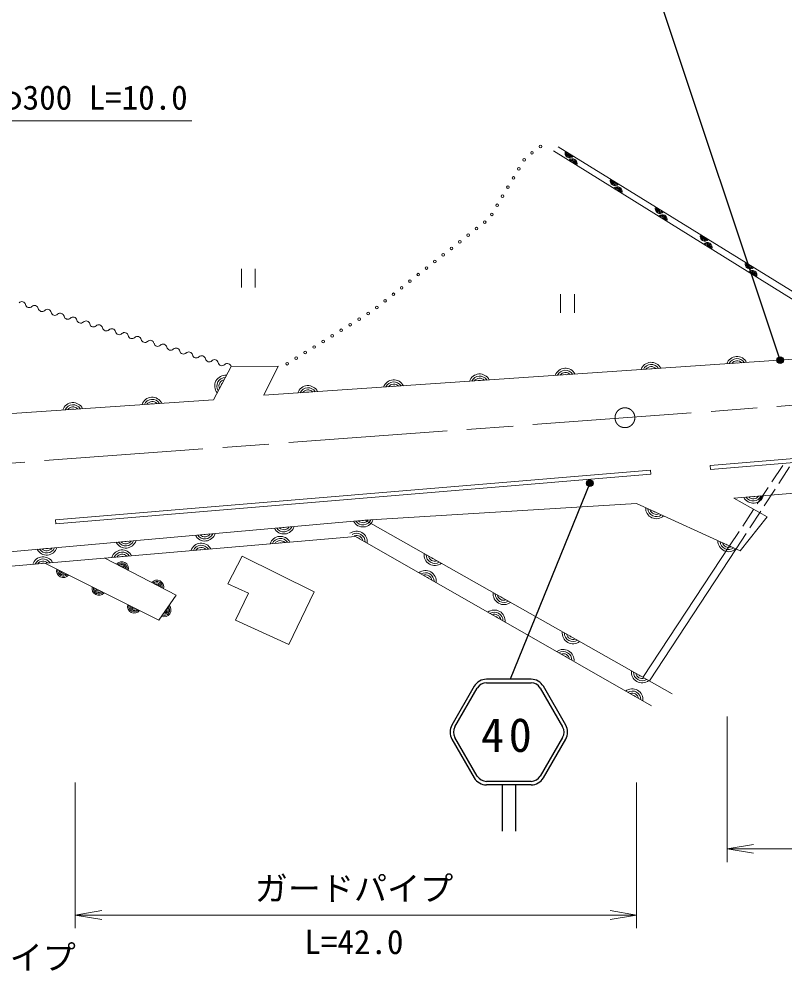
# Model space of a CAD drawing. Units: millimetres, scale not verified. Extents: x 40000 to 680000, y 20000 to 380000.
# Drawn here: x 335687 to 393572, y 235774 to 307678 of the extents above; entities that cross this region are included whole.
import ezdxf
from ezdxf.enums import TextEntityAlignment as Align

# ---------------------------------------------------------------- set-up
doc = ezdxf.new("R2010")
doc.units = ezdxf.units.MM
doc.header["$LTSCALE"] = 1000
doc.header["$PDMODE"] = 32
doc.header["$PDSIZE"] = 500
doc.linetypes.add('CHAIN', pattern=[18.5, 12, -1.5, 3.5, -1.5])
for name, color, linetype, lineweight in [('M-BMK', 2, 'CHAIN', 13), ('M-STR-HTXT', 7, 'Continuous', 13), ('M-STR-STRC', 7, 'Continuous', 25), ('M-WORK', 1, 'Continuous', 13)]:
    doc.layers.add(name, color=color, linetype=linetype, lineweight=lineweight)
doc.styles.add('ＭＳ ゴシック', font='')
doc.styles.get('ＭＳ ゴシック').set_extended_font_data('MS Gothic')

# ---------------------------------------------------------------- blocks, each defined once
blk = doc.blocks.new('open_arrow')
at = {"color": 0, "linetype": 'Continuous', "lineweight": -2}
blk.add_lwpolyline([(7.5, 1.25), (0, 0), (7.5, -1.25)], dxfattribs=at)

msp = doc.modelspace()

# ---------------------------------------------------------------- linework, layer by layer
at = {"layer": 'M-BMK'}
msp.add_line((300721, 271592), (460023, 283371), dxfattribs=at)
msp.add_circle((381477, 277563), 750, dxfattribs=at)
at = {"layer": 'M-STR-HTXT'}
for p, q in [((389198, 255000), (389198, 244000)), ((339930, 250000), (339930, 239000)), ((382358, 250000), (382358, 239000)), ((389198, 245000), (418463, 245000)), ((339930, 240000), (382358, 240000))]:
    msp.add_line(p, q, dxfattribs=at)
msp.add_lwpolyline([(314000, 274000), (320000, 300000), (348750, 300000)], dxfattribs=at)
at = {"layer": 'M-STR-STRC'}
for p, q in [((393200, 281912), (383092, 312200)), ((378822, 272626), (372806, 257810)), ((374391, 257810), (371012, 257810)), ((371012, 257544), (374391, 257544)), ((370091, 257278), (368401, 254352)), ((368632, 254219), (370321, 257145)), ((375082, 257145), (376771, 254219)), ((377002, 254352), (375312, 257278)), ((368401, 253288), (370091, 250362)), ((370321, 250495), (368632, 253421)), ((376771, 253421), (375082, 250495)), ((375312, 250362), (377002, 253288)), ((374391, 250096), (371012, 250096)), ((374391, 249830), (371012, 249830)), ((372201, 249830), (372201, 246330)), ((373201, 249830), (373201, 246330))]:
    msp.add_line(p, q, dxfattribs=at)
for centre, radius in [((393200, 281912), 250), ((393200, 281912), 200), ((393200, 281912), 150), ((393200, 281912), 100), ((393200, 281912), 50), ((393200, 281912), 20), ((378822, 272626), 250), ((378822, 272626), 200), ((378822, 272626), 150), ((378822, 272626), 100), ((378822, 272626), 50), ((378822, 272626), 20)]:
    msp.add_circle(centre, radius, dxfattribs=at)
for centre, radius, start, end in [((371012, 256746), 1064, 90, 150), ((371012, 256746), 798, 90, 150), ((374391, 256746), 1064, 30, 90), ((374391, 256746), 798, 30, 90), ((369323, 253820), 1064, 150, 210), ((369323, 253820), 798, 150, 210), ((376080, 253820), 798, 330, 30.00002), ((376080, 253820), 1064, 330, 30), ((371012, 250894), 1064, 210, 270), ((371012, 250894), 798, 210, 270), ((374391, 250894), 798, 270, 330), ((374391, 250894), 1064, 270, 330)]:
    msp.add_arc(centre, radius, start, end, dxfattribs=at)
for p in [(393200, 281912), (378822, 272626)]:
    msp.add_point(p, dxfattribs=at)
at = {"layer": 'M-WORK'}
for p, q in [((398778, 283628), (376074, 297729)), ((376427, 298028), (399300, 283921)), ((352490, 288806), (352490, 287406)), ((353540, 287406), (353540, 288806)), ((376608, 286898), (376608, 285498)), ((377658, 285498), (377658, 286898)), ((351715, 281429), (355265, 281454)), ((387927, 273951), (434542, 277787)), ((387951, 273652), (434567, 277488)), ((389709, 271486), (458912, 277245)), ((393417, 273964), (392588, 272714)), ((338433, 269853), (383398, 273600)), ((338458, 269554), (383423, 273301)), ((383398, 273600), (383423, 273301)), ((387951, 273652), (387927, 273951)), ((393925, 273844), (393104, 272588)), ((392311, 272297), (391481, 271048)), ((392831, 272170), (392010, 270914)), ((361852, 269824), (382358, 271082)), ((382358, 271082), (390190, 267513)), ((389709, 271486), (392230, 270066)), ((391205, 270631), (390375, 269382)), ((391736, 270496), (390915, 269240)), ((338433, 269853), (338458, 269554)), ((392230, 270066), (390190, 267513)), ((390099, 268965), (389379, 267882)), ((390642, 268822), (389879, 267654)), ((382839, 257953), (389379, 267882)), ((383322, 257680), (389879, 267654)), ((351455, 265024), (352556, 267102)), ((352556, 267102), (357991, 264402)), ((353036, 264314), (351455, 265024)), ((352059, 262271), (353036, 264314)), ((357991, 264402), (356073, 260424)), ((356073, 260424), (352059, 262271))]:
    msp.add_line(p, q, dxfattribs=at)
for points in [[(397909, 282232), (354187, 279263), (355265, 281454)], [(351715, 281429), (350383, 278925), (315795, 276580)], [(294476, 263841), (361852, 269824), (385050, 256703)], [(383485, 255797), (361115, 268594), (294470, 262863)], [(337644, 266575), (346251, 262260), (347557, 264152), (342162, 266964)]]:
    msp.add_lwpolyline(points, dxfattribs=at)
for centre in [(375097, 298050), (373868, 297047), (374454, 297574), (373458, 296360), (373049, 295672), (372639, 294985), (372230, 294298), (371820, 293610), (371411, 292923), (370254, 291845), (370881, 292341), (369626, 291349), (368998, 290853), (367743, 289862), (368370, 290357), (367115, 289366), (365860, 288374), (366487, 288870), (365232, 287878), (363976, 286886), (364604, 287382), (363349, 286390), (362070, 285431), (362721, 285894), (361390, 285010), (360029, 284168), (360710, 284589), (358669, 283326), (359349, 283747), (357988, 282905), (356628, 282063), (357308, 282484), (355948, 281642)]:
    msp.add_circle(centre, 100, dxfattribs=at)
for centre, radius, start, end in [((377307, 297549), 354, 157.1337, 319.53888), ((377307, 297549), 283, 159.35774, 317.31484), ((377307, 297549), 212, 163.10406, 313.56851), ((377307, 297549), 142, 170.81579, 305.85678), ((377307, 297549), 100, 181.13346, 295.53912), ((377512, 296772), 354, 336.95391, 139.35909), ((377512, 296772), 283, 339.17795, 137.13505), ((377512, 296772), 212, 342.92428, 133.38872), ((377512, 296772), 142, 350.63601, 125.67699), ((377512, 296772), 100, 0.95367, 115.35933), ((380712, 295449), 354, 157.1337, 319.53888), ((380712, 295449), 283, 159.35774, 317.31484), ((380712, 295449), 212, 163.10406, 313.56851), ((380712, 295449), 142, 170.81579, 305.85678), ((380712, 295449), 100, 181.13346, 295.53912), ((380910, 294661), 354, 336.95391, 139.35909), ((380910, 294661), 283, 339.17795, 137.13505), ((380910, 294661), 212, 342.92428, 133.38872), ((380910, 294661), 142, 350.63601, 125.67699), ((380910, 294661), 100, 0.95367, 115.35933), ((384116, 293349), 354, 157.1337, 319.53888), ((384116, 293349), 283, 159.35774, 317.31484), ((384116, 293349), 212, 163.10406, 313.56851), ((384116, 293349), 142, 170.81579, 305.85678), ((384116, 293349), 100, 181.13346, 295.53912), ((384308, 292551), 354, 336.95391, 139.35909), ((384308, 292551), 283, 339.17795, 137.13505), ((384308, 292551), 212, 342.92428, 133.38872), ((384308, 292551), 142, 350.63601, 125.67699), ((384308, 292551), 100, 0.95367, 115.35933), ((387521, 291250), 354, 157.1337, 319.53888), ((387521, 291250), 283, 159.35774, 317.31484), ((387521, 291250), 212, 163.10406, 313.56851), ((387521, 291250), 142, 170.81579, 305.85678), ((387521, 291250), 100, 181.13346, 295.53912), ((387706, 290441), 354, 336.95391, 139.35909), ((387706, 290441), 283, 339.17795, 137.13505), ((387706, 290441), 212, 342.92428, 133.38872), ((387706, 290441), 142, 350.63601, 125.67699), ((387706, 290441), 100, 0.95367, 115.35933), ((390925, 289150), 354, 157.1337, 319.53888), ((390925, 289150), 283, 159.35774, 317.31484), ((390925, 289150), 212, 163.10406, 313.56851), ((390925, 289150), 142, 170.81579, 305.85678), ((390925, 289150), 100, 181.13346, 295.53912), ((391104, 288330), 354, 336.95391, 139.35909), ((391104, 288330), 283, 339.17795, 137.13505), ((391104, 288330), 212, 342.92428, 133.38872), ((391104, 288330), 142, 350.63601, 125.67699), ((391104, 288330), 100, 0.95367, 115.35933), ((335890, 286048), 289, 12.03919, 134.44968), ((336456, 286169), 289, 192.03919, 314.44968), ((336861, 285756), 289, 12.03919, 134.44968), ((337427, 285876), 289, 192.03919, 314.44968), ((337833, 285463), 289, 12.03919, 134.44968), ((338399, 285584), 289, 192.03919, 314.44968), ((338804, 285171), 289, 12.03919, 134.44968), ((339370, 285291), 289, 192.03919, 314.44968), ((339775, 284878), 289, 12.03919, 134.44968), ((340341, 284999), 289, 192.03919, 314.44968), ((340747, 284586), 289, 12.03919, 134.44968), ((341313, 284706), 289, 192.03919, 314.44968), ((341718, 284293), 289, 12.03919, 134.44968), ((342284, 284414), 289, 192.03919, 314.44968), ((342689, 284001), 289, 12.03919, 134.44968), ((343255, 284122), 289, 192.03919, 314.44968), ((343661, 283708), 289, 12.03919, 134.44968), ((344227, 283829), 289, 192.03919, 314.44968), ((344632, 283416), 289, 12.03919, 134.44968), ((345198, 283537), 289, 192.03919, 314.44968), ((345603, 283123), 289, 12.03919, 134.44968), ((346170, 283244), 289, 192.03919, 314.44968), ((346575, 282831), 289, 12.03919, 134.44968), ((347141, 282952), 289, 192.03919, 314.44968), ((347546, 282539), 289, 12.03919, 134.44968), ((348112, 282659), 289, 192.03919, 314.44968), ((348518, 282246), 289, 12.03919, 134.44968), ((349084, 282367), 289, 192.03919, 314.44968), ((349489, 281954), 289, 12.03919, 134.44968), ((350055, 282074), 289, 192.03919, 314.44968), ((350460, 281661), 289, 12.03919, 134.44968), ((389948, 281378), 812, 26.50371, 161.26398), ((389948, 281378), 650, 32.6195, 155.14819), ((351026, 281782), 289, 192.03919, 314.44968), ((351432, 281369), 289, 12.03919, 134.44968), ((376978, 280497), 812, 26.50371, 161.26398), ((376978, 280497), 650, 32.6195, 155.14819), ((383463, 280938), 812, 26.50371, 161.26398), ((383463, 280938), 650, 32.6195, 155.14819), ((383463, 280938), 488, 43.75218, 144.0155), ((383463, 280938), 325, 77.94147, 109.82621), ((389948, 281378), 488, 43.75218, 144.0155), ((389948, 281378), 325, 77.94147, 109.82621), ((351286, 279958), 812, 84.61069, 219.37096), ((351286, 279958), 650, 90.72648, 213.25517), ((351286, 279958), 488, 101.85916, 202.12248), ((364008, 279617), 812, 26.50371, 161.26398), ((370493, 280057), 812, 26.50371, 161.26398), ((370493, 280057), 650, 32.6195, 155.14819), ((370493, 280057), 488, 43.75218, 144.0155), ((376978, 280497), 488, 43.75218, 144.0155), ((376978, 280497), 325, 77.94147, 109.82621), ((351286, 279958), 325, 136.04845, 167.93319), ((357523, 279177), 812, 26.50371, 161.26398), ((357523, 279177), 650, 32.6195, 155.14819), ((364008, 279617), 650, 32.6195, 155.14819), ((364008, 279617), 488, 43.75218, 144.0155), ((364008, 279617), 325, 77.94147, 109.82621), ((370493, 280057), 325, 77.94147, 109.82621), ((345751, 278298), 812, 26.49752, 161.25779), ((357523, 279177), 488, 43.75218, 144.0155), ((357523, 279177), 325, 77.94147, 109.82621), ((339765, 277892), 812, 26.49752, 161.25779), ((339765, 277892), 650, 32.61331, 155.142), ((339765, 277892), 488, 43.746, 144.00931), ((345751, 278298), 650, 32.61331, 155.142), ((345751, 278298), 488, 43.746, 144.00931), ((345751, 278298), 325, 77.93529, 109.82002), ((339765, 277892), 325, 77.93529, 109.82002), ((391178, 271922), 812, 207.37689, 342.13716), ((391178, 271922), 650, 213.49268, 336.02137), ((391178, 271922), 488, 224.62537, 324.88868), ((391178, 271922), 325, 258.81466, 290.69939), ((383852, 270745), 812, 178.11721, 312.87748), ((383852, 270745), 650, 184.23299, 306.76169), ((383852, 270745), 488, 195.36568, 295.629), ((383852, 270745), 325, 229.55497, 261.43971), ((361683, 270122), 812, 207.69444, 342.45471), ((361683, 270122), 650, 213.81023, 336.33892), ((361683, 270122), 488, 224.94291, 325.20623), ((361683, 270122), 325, 259.1322, 291.01694), ((355707, 269592), 812, 207.69444, 342.45471), ((355707, 269592), 650, 213.81023, 336.33892), ((355707, 269592), 488, 224.94291, 325.20623), ((355707, 269592), 325, 259.1322, 291.01694), ((361195, 268188), 812, 352.84805, 127.60832), ((343754, 268530), 812, 207.69444, 342.45471), ((343754, 268530), 650, 213.81023, 336.33892), ((343754, 268530), 488, 224.94291, 325.20623), ((343754, 268530), 325, 259.1322, 291.01694), ((349730, 269061), 812, 207.69444, 342.45471), ((349730, 269061), 650, 213.81023, 336.33892), ((349730, 269061), 488, 224.94291, 325.20623), ((349730, 269061), 325, 259.1322, 291.01694), ((355434, 267792), 812, 27.53487, 162.29514), ((355434, 267792), 650, 33.65066, 156.17935), ((355434, 267792), 488, 44.78335, 145.04667), ((361195, 268188), 650, 358.96384, 121.49253), ((361195, 268188), 488, 10.09652, 110.35984), ((361195, 268188), 325, 44.28581, 76.17055), ((389312, 268256), 812, 178.11721, 312.87748), ((389312, 268256), 650, 184.23299, 306.76169), ((337777, 268000), 812, 207.69444, 342.45471), ((337777, 268000), 650, 213.81023, 336.33892), ((337777, 268000), 488, 224.94291, 325.20623), ((337777, 268000), 325, 259.1322, 291.01694), ((343478, 266763), 812, 27.53487, 162.29514), ((349456, 267277), 812, 27.53487, 162.29514), ((349456, 267277), 650, 33.65066, 156.17935), ((349456, 267277), 488, 44.78335, 145.04667), ((349456, 267277), 325, 78.97264, 110.85738), ((355434, 267792), 325, 78.97264, 110.85738), ((389312, 268256), 488, 195.36568, 295.629), ((389312, 268256), 325, 229.55497, 261.43971), ((337500, 266249), 812, 27.53487, 162.29514), ((337500, 266249), 650, 33.65066, 156.17935), ((343478, 266763), 650, 33.65066, 156.17935), ((343478, 266763), 488, 44.78335, 145.04667), ((343478, 266763), 325, 78.97264, 110.85738), ((367105, 267212), 812, 173.12718, 307.88745), ((367105, 267212), 650, 179.24296, 301.77166), ((367105, 267212), 488, 190.37565, 290.63897), ((367105, 267212), 325, 224.56494, 256.44968), ((337500, 266249), 488, 44.78335, 145.04667), ((337500, 266249), 325, 78.97264, 110.85738), ((339035, 266004), 512, 166.05323, 320.69247), ((339035, 266004), 410, 169.29853, 317.44717), ((343449, 266166), 512, 345.14444, 139.78367), ((343449, 266166), 410, 348.38974, 136.53838), ((343449, 266166), 308, 353.92418, 131.00393), ((343449, 266166), 205, 5.74745, 119.18067), ((339035, 266004), 308, 174.83298, 311.91272), ((339035, 266004), 205, 186.65624, 300.08946), ((366403, 265209), 812, 352.84805, 127.60832), ((366403, 265209), 650, 358.96384, 121.49253), ((366403, 265209), 488, 10.09652, 110.35984), ((366403, 265209), 325, 44.28581, 76.17055), ((341717, 264659), 512, 166.05323, 320.69247), ((341717, 264659), 410, 169.29853, 317.44717), ((341717, 264659), 308, 174.83298, 311.91272), ((341717, 264659), 205, 186.65624, 300.08946), ((346109, 264779), 512, 345.14444, 139.78367), ((346109, 264779), 410, 348.38974, 136.53838), ((346109, 264779), 308, 353.92418, 131.00393), ((346109, 264779), 205, 5.74745, 119.18067), ((372328, 264258), 812, 173.12718, 307.88745), ((372328, 264258), 650, 179.24296, 301.77166), ((372328, 264258), 488, 190.37565, 290.63897), ((372328, 264258), 325, 224.56494, 256.44968), ((344399, 263315), 512, 166.05323, 320.69247), ((344399, 263315), 410, 169.29853, 317.44717), ((344399, 263315), 308, 174.83298, 311.91272), ((344399, 263315), 205, 186.65624, 300.08946), ((346654, 263041), 512, 248.06924, 42.70847), ((346654, 263041), 410, 251.31454, 39.46318), ((346654, 263041), 308, 256.84899, 33.92873), ((346654, 263041), 205, 268.67225, 22.10547), ((371611, 262229), 812, 352.84805, 127.60832), ((371611, 262229), 650, 358.96384, 121.49253), ((371611, 262229), 488, 10.09652, 110.35984), ((371611, 262229), 325, 44.28581, 76.17055), ((377550, 261304), 812, 173.12718, 307.88745), ((377550, 261304), 650, 179.24296, 301.77166), ((377550, 261304), 488, 190.37565, 290.63897), ((377550, 261304), 325, 224.56494, 256.44968), ((376819, 259250), 812, 352.84805, 127.60832), ((376819, 259250), 650, 358.96384, 121.49253), ((376819, 259250), 488, 10.09652, 110.35984), ((376819, 259250), 325, 44.28581, 76.17055), ((382773, 258350), 812, 173.12718, 307.88745), ((382773, 258350), 650, 179.24296, 301.77166), ((382773, 258350), 488, 190.37565, 290.63897), ((382773, 258350), 325, 224.56494, 256.44968), ((382027, 256271), 812, 352.84805, 127.60832), ((382027, 256271), 650, 358.96384, 121.49253), ((382027, 256271), 488, 10.09652, 110.35984), ((382027, 256271), 325, 44.28581, 76.17055)]:
    msp.add_arc(centre, radius, start, end, dxfattribs=at)

# ---------------------------------------------------------------- block references
at = {"layer": 'M-STR-HTXT', "xscale": 267, "yscale": 267}
for p in [(389198, 245000), (339930, 240000)]:
    msp.add_blockref('open_arrow', p, dxfattribs=at)
at = {"layer": 'M-STR-HTXT', "xscale": 267, "yscale": 267, "rotation": 180}
msp.add_blockref('open_arrow', (382358, 240000), dxfattribs=at)

# ---------------------------------------------------------------- texts
at = {"layer": 'M-STR-HTXT', "style": 'ＭＳ ゴシック'}
for s, p in [('ヒューム管 φ300 L=10.0', (334375, 301750)), ('ガードパイプ', (361000, 242000)), ('ガードパイプ', (332478, 236798))]:
    msp.add_text(s, height=1833, dxfattribs=at).set_placement(p, align=Align.MIDDLE_CENTER)
msp.add_text('L=42.0', height=1833, dxfattribs=at).set_placement((361000, 236500), align=Align.BOTTOM_CENTER)
at = {"layer": 'M-STR-STRC', "insert": (372693, 253584), "char_height": 2566, "attachment_point": 5, "style": 'ＭＳ ゴシック'}
msp.add_mtext('\\T1.2;40', dxfattribs=at)

doc.saveas('drawing.dxf')
